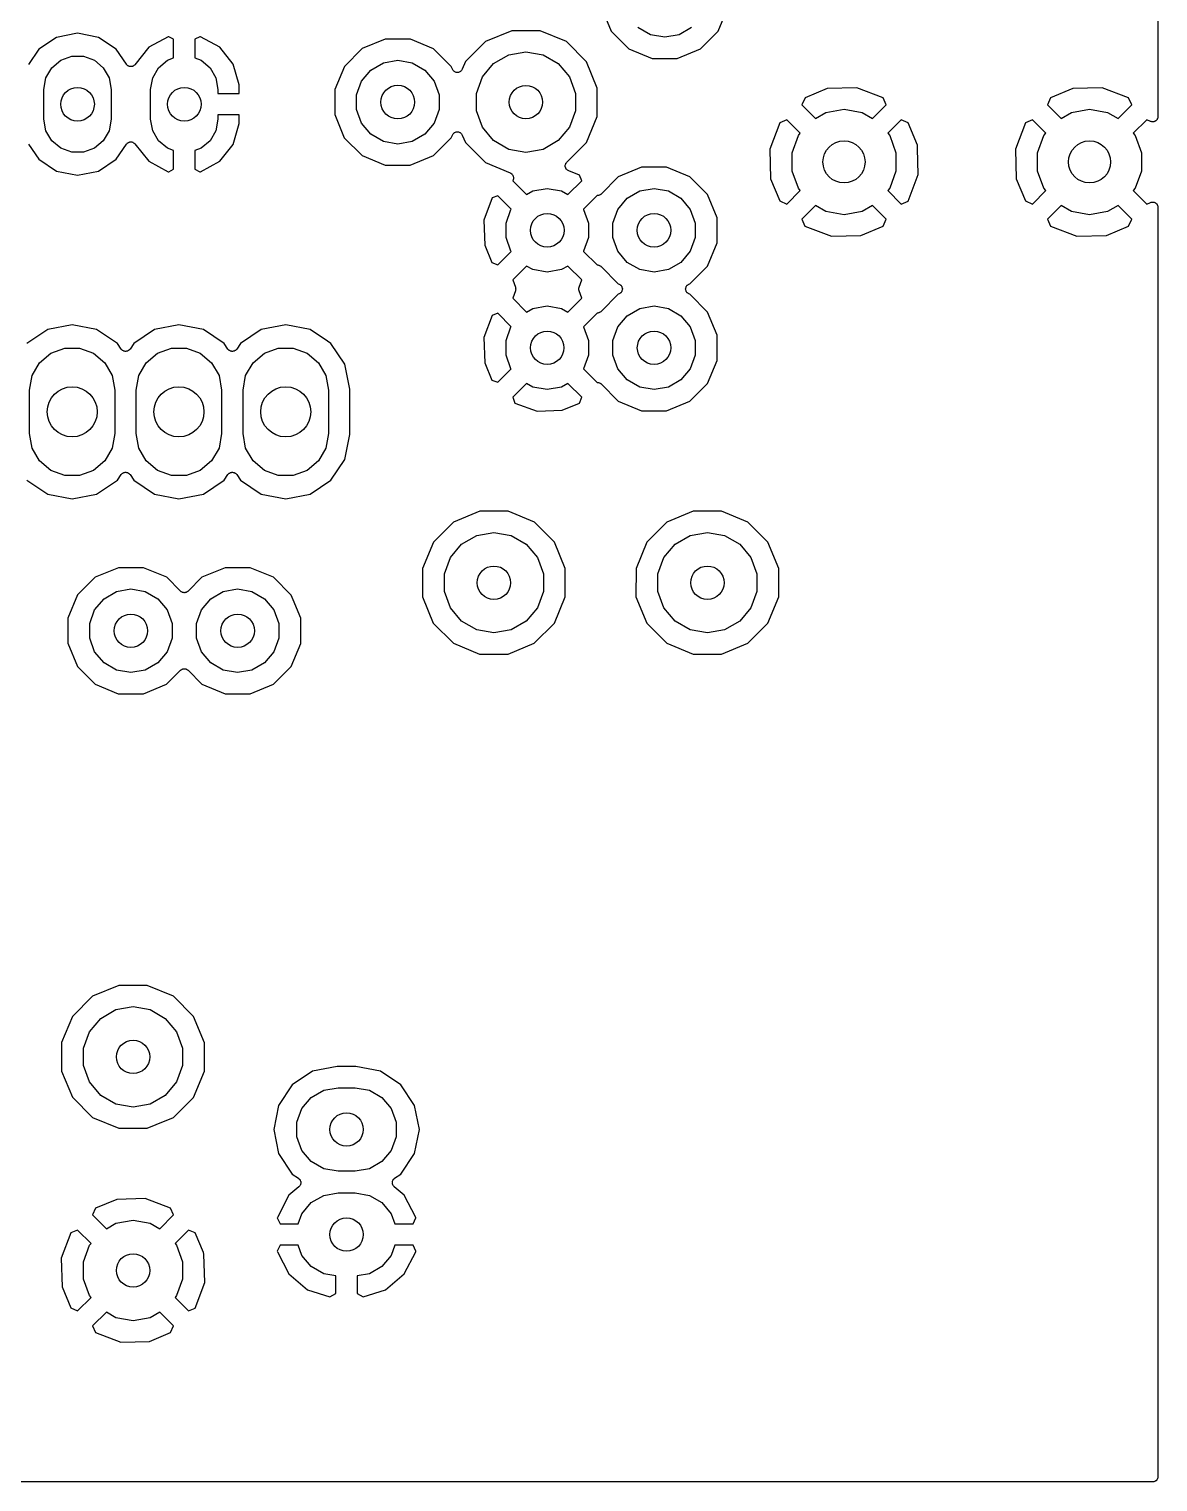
# Model space of a CAD drawing. Extents: x 74 to 224, y -146 to -46.
# Drawn here: x 197.22 to 224.08, y -144.83 to -110.28 of the extents above; entities that cross this region are included whole.
import ezdxf

# ---------------------------------------------------------------- set-up
doc = ezdxf.new("R2010")
doc.units = 0
doc.header["$MEASUREMENT"] = 0
doc.layers.add('BLACK', color=7, linetype='CONTINUOUS')

msp = doc.modelspace()

# ---------------------------------------------------------------- linework, layer by layer
at = {"layer": 'Black'}
for p, q in [((224.08, -46.303), (224.08, -112.356)), ((210.844, -109.771), (211.071, -110.323)), ((213.615, -110.325), (213.844, -109.774)), ((197.874, -110.474), (197.451, -110.757)), ((198.374, -110.374), (197.874, -110.474)), ((198.874, -110.474), (198.374, -110.374)), ((199.297, -110.757), (198.874, -110.474)), ((200.527, -110.461), (200.072, -110.71)), ((200.545, -110.457), (200.527, -110.461)), ((200.66, -110.52), (200.545, -110.457)), ((200.66, -110.964), (200.66, -110.52)), ((201.283, -110.457), (201.168, -110.52)), ((201.168, -110.52), (201.168, -110.964)), ((201.301, -110.461), (201.283, -110.457)), ((201.756, -110.71), (201.301, -110.461)), ((205.697, -110.514), (205.145, -110.741)), ((206.294, -110.514), (205.697, -110.514)), ((206.845, -110.743), (206.294, -110.514)), ((208.081, -110.573), (207.603, -111.051)), ((208.706, -110.315), (208.081, -110.573)), ((209.381, -110.316), (208.706, -110.315)), ((210.005, -110.575), (209.381, -110.316)), ((210.483, -111.053), (210.005, -110.575)), ((211.071, -110.323), (211.493, -110.745)), ((212.003, -110.41), (211.704, -110.237)), ((212.344, -110.47), (212.003, -110.41)), ((212.685, -110.41), (212.344, -110.47)), ((212.984, -110.237), (212.685, -110.41)), ((213.193, -110.747), (213.615, -110.325)), ((197.451, -110.757), (197.21, -111.118)), ((197.974, -111.018), (198.235, -110.923)), ((198.235, -110.923), (198.513, -110.923)), ((198.513, -110.923), (198.774, -111.018)), ((199.536, -111.114), (199.297, -110.757)), ((200.072, -110.71), (199.74, -111.123)), ((202.076, -111.108), (201.756, -110.71)), ((205.145, -110.741), (204.723, -111.163)), ((207.267, -111.165), (206.845, -110.743)), ((208.274, -111.098), (208.633, -110.891)), ((208.633, -110.891), (209.042, -110.819)), ((209.042, -110.819), (209.451, -110.891)), ((209.451, -110.891), (209.81, -111.098)), ((211.493, -110.745), (212.044, -110.974)), ((212.641, -110.974), (213.193, -110.747)), ((197.622, -111.437), (197.761, -111.196)), ((197.761, -111.196), (197.974, -111.018)), ((198.774, -111.018), (198.987, -111.196)), ((198.987, -111.196), (199.126, -111.437)), ((199.541, -111.119), (199.536, -111.114)), ((199.546, -111.127), (199.541, -111.119)), ((199.556, -111.135), (199.546, -111.127)), ((199.566, -111.145), (199.556, -111.135)), ((199.573, -111.149), (199.566, -111.145)), ((199.58, -111.154), (199.573, -111.149)), ((199.593, -111.159), (199.58, -111.154)), ((199.606, -111.165), (199.593, -111.159)), ((199.614, -111.166), (199.606, -111.165)), ((199.622, -111.168), (199.614, -111.166)), ((199.636, -111.168), (199.622, -111.168)), ((199.649, -111.17), (199.636, -111.168)), ((199.658, -111.168), (199.649, -111.17)), ((199.666, -111.168), (199.658, -111.168)), ((199.679, -111.163), (199.666, -111.168)), ((199.692, -111.159), (199.679, -111.163)), ((199.699, -111.155), (199.692, -111.159)), ((199.707, -111.152), (199.699, -111.155)), ((199.717, -111.142), (199.707, -111.152)), ((199.729, -111.135), (199.717, -111.142)), ((199.734, -111.128), (199.729, -111.135)), ((199.74, -111.123), (199.734, -111.128)), ((200.162, -111.437), (200.301, -111.196)), ((200.301, -111.196), (200.514, -111.018)), ((200.514, -111.018), (200.66, -110.964)), ((201.168, -110.964), (201.314, -111.018)), ((201.314, -111.018), (201.527, -111.196)), ((201.527, -111.196), (201.666, -111.437)), ((202.222, -111.606), (202.076, -111.108)), ((204.723, -111.163), (204.494, -111.714)), ((205.131, -111.516), (205.354, -111.251)), ((205.354, -111.251), (205.653, -111.078)), ((205.653, -111.078), (205.994, -111.018)), ((205.994, -111.018), (206.335, -111.078)), ((206.335, -111.078), (206.634, -111.251)), ((206.634, -111.251), (206.857, -111.516)), ((207.293, -111.23), (207.267, -111.165)), ((207.302, -111.244), (207.293, -111.23)), ((207.31, -111.259), (207.302, -111.244)), ((207.314, -111.263), (207.31, -111.259)), ((207.317, -111.268), (207.314, -111.263)), ((207.33, -111.278), (207.317, -111.268)), ((207.504, -111.268), (207.491, -111.278)), ((207.507, -111.263), (207.504, -111.268)), ((207.511, -111.259), (207.507, -111.263)), ((207.519, -111.245), (207.511, -111.259)), ((207.528, -111.231), (207.519, -111.245)), ((207.603, -111.051), (207.528, -111.231)), ((208.007, -111.416), (208.274, -111.098)), ((209.81, -111.098), (210.077, -111.416)), ((210.741, -111.678), (210.483, -111.053)), ((212.044, -110.974), (212.641, -110.974)), ((197.574, -111.71), (197.622, -111.437)), ((199.126, -111.437), (199.174, -111.71)), ((200.114, -111.71), (200.162, -111.437)), ((201.666, -111.437), (201.714, -111.71)), ((202.222, -111.811), (202.222, -111.606)), ((205.013, -111.841), (205.131, -111.516)), ((206.857, -111.516), (206.975, -111.841)), ((207.342, -111.289), (207.33, -111.278)), ((207.348, -111.291), (207.342, -111.289)), ((207.352, -111.294), (207.348, -111.291)), ((207.368, -111.299), (207.352, -111.294)), ((207.383, -111.306), (207.368, -111.299)), ((207.389, -111.306), (207.383, -111.306)), ((207.394, -111.308), (207.389, -111.306)), ((207.411, -111.307), (207.394, -111.308)), ((207.427, -111.308), (207.411, -111.307)), ((207.433, -111.306), (207.427, -111.308)), ((207.438, -111.306), (207.433, -111.306)), ((207.453, -111.3), (207.438, -111.306)), ((207.469, -111.295), (207.453, -111.3)), ((207.474, -111.291), (207.469, -111.295)), ((207.479, -111.289), (207.474, -111.291)), ((207.491, -111.278), (207.479, -111.289)), ((207.865, -111.806), (208.007, -111.416)), ((210.077, -111.416), (210.219, -111.806)), ((197.574, -112.419), (197.574, -111.71)), ((199.174, -111.71), (199.174, -112.419)), ((200.114, -112.419), (200.114, -111.71)), ((201.714, -111.71), (201.714, -111.811)), ((201.714, -111.811), (202.222, -111.811)), ((204.494, -111.714), (204.494, -112.311)), ((205.013, -112.187), (205.013, -111.841)), ((206.975, -111.841), (206.975, -112.187)), ((207.865, -112.222), (207.865, -111.806)), ((210.219, -111.806), (210.219, -112.222)), ((210.741, -112.103), (210.741, -111.678)), ((215.683, -111.908), (215.609, -112.075)), ((216.213, -111.689), (215.683, -111.908)), ((216.913, -111.67), (216.213, -111.689)), ((217.541, -111.91), (216.913, -111.67)), ((217.613, -112.075), (217.541, -111.91)), ((221.525, -111.908), (221.451, -112.075)), ((222.055, -111.689), (221.525, -111.908)), ((222.755, -111.67), (222.055, -111.689)), ((223.383, -111.91), (222.755, -111.67)), ((223.455, -112.075), (223.383, -111.91)), ((205.131, -112.512), (205.013, -112.187)), ((206.975, -112.187), (206.857, -112.512)), ((208.007, -112.612), (207.865, -112.222)), ((210.219, -112.222), (210.077, -112.612)), ((210.74, -112.353), (210.741, -112.103)), ((215.609, -112.075), (215.935, -112.401)), ((215.935, -112.401), (216.182, -112.258)), ((216.182, -112.258), (216.611, -112.182)), ((216.611, -112.182), (217.04, -112.258)), ((217.04, -112.258), (217.288, -112.401)), ((217.288, -112.401), (217.613, -112.075)), ((221.451, -112.075), (221.777, -112.401)), ((221.777, -112.401), (222.024, -112.258)), ((222.024, -112.258), (222.453, -112.182)), ((222.453, -112.182), (222.882, -112.258)), ((222.882, -112.258), (223.13, -112.401)), ((223.13, -112.401), (223.455, -112.075)), ((197.622, -112.693), (197.574, -112.419)), ((199.174, -112.419), (199.126, -112.693)), ((200.162, -112.693), (200.114, -112.419)), ((201.714, -112.419), (201.666, -112.693)), ((201.714, -112.319), (201.714, -112.419)), ((202.222, -112.319), (201.714, -112.319)), ((202.076, -113.021), (202.222, -112.524)), ((202.222, -112.336), (202.222, -112.319)), ((202.222, -112.524), (202.222, -112.336)), ((204.494, -112.311), (204.721, -112.863)), ((205.354, -112.777), (205.131, -112.512)), ((206.857, -112.512), (206.634, -112.777)), ((208.274, -112.93), (208.007, -112.612)), ((210.077, -112.612), (209.81, -112.93)), ((210.481, -112.977), (210.74, -112.353)), ((215.085, -112.507), (214.845, -113.134)), ((215.25, -112.434), (215.085, -112.507)), ((215.57, -112.755), (215.25, -112.434)), ((217.973, -112.434), (217.652, -112.755)), ((218.139, -112.508), (217.973, -112.434)), ((218.359, -113.038), (218.139, -112.508)), ((220.927, -112.507), (220.687, -113.134)), ((221.092, -112.434), (220.927, -112.507)), ((221.412, -112.755), (221.092, -112.434)), ((223.815, -112.434), (223.494, -112.755)), ((223.902, -112.473), (223.815, -112.434)), ((223.917, -112.476), (223.902, -112.473)), ((223.931, -112.482), (223.917, -112.476)), ((223.938, -112.482), (223.931, -112.482)), ((223.945, -112.483), (223.938, -112.482)), ((223.96, -112.482), (223.945, -112.483)), ((223.975, -112.482), (223.96, -112.482)), ((223.982, -112.479), (223.975, -112.482)), ((223.988, -112.478), (223.982, -112.479)), ((224.002, -112.472), (223.988, -112.478)), ((224.016, -112.466), (224.002, -112.472)), ((224.022, -112.462), (224.016, -112.466)), ((224.028, -112.459), (224.022, -112.462)), ((224.039, -112.448), (224.028, -112.459)), ((224.05, -112.438), (224.039, -112.448)), ((224.054, -112.432), (224.05, -112.438)), ((224.059, -112.427), (224.054, -112.432)), ((224.065, -112.413), (224.059, -112.427)), ((224.072, -112.4), (224.065, -112.413)), ((224.074, -112.393), (224.072, -112.4)), ((224.076, -112.387), (224.074, -112.393)), ((224.077, -112.372), (224.076, -112.387)), ((224.08, -112.356), (224.077, -112.372)), ((197.761, -112.933), (197.622, -112.693)), ((197.974, -113.112), (197.761, -112.933)), ((198.987, -112.933), (198.774, -113.112)), ((199.126, -112.693), (198.987, -112.933)), ((199.546, -113.003), (199.556, -112.994)), ((199.556, -112.994), (199.566, -112.984)), ((199.566, -112.984), (199.573, -112.981)), ((199.573, -112.981), (199.58, -112.975)), ((199.58, -112.975), (199.593, -112.971)), ((199.593, -112.971), (199.606, -112.965)), ((199.606, -112.965), (199.614, -112.964)), ((199.614, -112.964), (199.622, -112.961)), ((199.622, -112.961), (199.636, -112.961)), ((199.636, -112.961), (199.649, -112.96)), ((199.649, -112.96), (199.658, -112.962)), ((199.658, -112.962), (199.666, -112.962)), ((199.666, -112.962), (199.679, -112.967)), ((199.679, -112.967), (199.692, -112.97)), ((199.692, -112.97), (199.699, -112.975)), ((199.699, -112.975), (199.707, -112.978)), ((199.707, -112.978), (199.717, -112.987)), ((199.717, -112.987), (199.729, -112.995)), ((199.729, -112.995), (199.734, -113.002)), ((200.301, -112.933), (200.162, -112.693)), ((200.514, -113.112), (200.301, -112.933)), ((201.527, -112.933), (201.314, -113.112)), ((201.666, -112.693), (201.527, -112.933)), ((204.721, -112.863), (205.143, -113.285)), ((205.653, -112.95), (205.354, -112.777)), ((205.994, -113.01), (205.653, -112.95)), ((206.335, -112.95), (205.994, -113.01)), ((206.634, -112.777), (206.335, -112.95)), ((206.843, -113.287), (207.265, -112.865)), ((207.265, -112.865), (207.293, -112.797)), ((207.293, -112.797), (207.302, -112.783)), ((207.302, -112.783), (207.31, -112.769)), ((207.31, -112.769), (207.314, -112.765)), ((207.314, -112.765), (207.317, -112.76)), ((207.317, -112.76), (207.33, -112.75)), ((207.33, -112.75), (207.342, -112.739)), ((207.342, -112.739), (207.347, -112.737)), ((207.347, -112.737), (207.352, -112.733)), ((207.352, -112.733), (207.368, -112.728)), ((207.368, -112.728), (207.383, -112.722)), ((207.383, -112.722), (207.389, -112.722)), ((207.389, -112.722), (207.394, -112.72)), ((207.394, -112.72), (207.411, -112.721)), ((207.411, -112.721), (207.427, -112.72)), ((207.427, -112.72), (207.432, -112.722)), ((207.432, -112.722), (207.438, -112.722)), ((207.438, -112.722), (207.453, -112.728)), ((207.453, -112.728), (207.469, -112.733)), ((207.469, -112.733), (207.474, -112.737)), ((207.474, -112.737), (207.479, -112.739)), ((207.479, -112.739), (207.491, -112.75)), ((207.491, -112.75), (207.504, -112.76)), ((207.504, -112.76), (207.507, -112.765)), ((207.507, -112.765), (207.511, -112.769)), ((207.511, -112.769), (207.519, -112.783)), ((207.519, -112.783), (207.528, -112.797)), ((207.528, -112.797), (207.601, -112.975)), ((207.601, -112.975), (208.079, -113.453)), ((208.633, -113.137), (208.274, -112.93)), ((209.81, -112.93), (209.451, -113.137)), ((210.436, -113.022), (210.481, -112.977)), ((215.376, -113.219), (215.525, -112.809)), ((215.525, -112.809), (215.57, -112.755)), ((217.652, -112.755), (217.698, -112.809)), ((217.698, -112.809), (217.847, -113.219)), ((221.218, -113.219), (221.367, -112.809)), ((221.367, -112.809), (221.412, -112.755)), ((223.494, -112.755), (223.54, -112.809)), ((223.54, -112.809), (223.689, -113.219)), ((197.21, -113.012), (197.451, -113.373)), ((198.235, -113.207), (197.974, -113.112)), ((198.513, -113.207), (198.235, -113.207)), ((198.774, -113.112), (198.513, -113.207)), ((199.297, -113.373), (199.536, -113.016)), ((199.536, -113.016), (199.541, -113.01)), ((199.541, -113.01), (199.546, -113.003)), ((199.734, -113.002), (199.74, -113.007)), ((199.74, -113.007), (200.072, -113.42)), ((200.66, -113.165), (200.514, -113.112)), ((200.66, -113.61), (200.66, -113.165)), ((201.314, -113.112), (201.168, -113.165)), ((201.168, -113.165), (201.168, -113.61)), ((201.756, -113.42), (202.076, -113.021)), ((205.143, -113.285), (205.694, -113.514)), ((206.291, -113.514), (206.843, -113.287)), ((209.042, -113.209), (208.633, -113.137)), ((209.451, -113.137), (209.042, -113.209)), ((210.015, -113.442), (210.436, -113.022)), ((214.845, -113.134), (214.864, -113.835)), ((215.376, -113.654), (215.376, -113.219)), ((217.847, -113.219), (217.847, -113.654)), ((218.361, -113.116), (218.359, -113.038)), ((218.378, -113.739), (218.361, -113.116)), ((220.687, -113.134), (220.706, -113.835)), ((221.218, -113.654), (221.218, -113.219)), ((223.689, -113.219), (223.689, -113.654)), ((197.451, -113.373), (197.874, -113.656)), ((197.874, -113.656), (198.374, -113.755)), ((198.374, -113.755), (198.874, -113.656)), ((198.874, -113.656), (199.297, -113.373)), ((200.072, -113.42), (200.527, -113.669)), ((200.527, -113.669), (200.545, -113.673)), ((200.545, -113.673), (200.66, -113.61)), ((201.168, -113.61), (201.283, -113.673)), ((201.283, -113.673), (201.301, -113.669)), ((201.301, -113.669), (201.756, -113.42)), ((205.694, -113.514), (206.291, -113.514)), ((208.079, -113.453), (208.668, -113.698)), ((209.979, -113.521), (209.98, -113.515)), ((209.98, -113.537), (209.979, -113.521)), ((209.98, -113.51), (209.986, -113.494)), ((209.98, -113.515), (209.98, -113.51)), ((209.98, -113.554), (209.98, -113.537)), ((209.982, -113.559), (209.98, -113.554)), ((209.982, -113.565), (209.982, -113.559)), ((209.989, -113.58), (209.982, -113.565)), ((209.986, -113.494), (209.99, -113.479)), ((209.995, -113.595), (209.989, -113.58)), ((209.99, -113.479), (209.993, -113.474)), ((209.993, -113.474), (209.995, -113.468)), ((209.995, -113.468), (210.006, -113.456)), ((209.998, -113.6), (209.995, -113.595)), ((210.001, -113.605), (209.998, -113.6)), ((210.012, -113.617), (210.001, -113.605)), ((210.006, -113.456), (210.015, -113.442)), ((210.023, -113.629), (210.012, -113.617)), ((210.028, -113.632), (210.023, -113.629)), ((210.032, -113.636), (210.028, -113.632)), ((210.047, -113.643), (210.032, -113.636)), ((210.061, -113.651), (210.047, -113.643)), ((210.321, -113.748), (210.061, -113.651)), ((211.793, -113.562), (211.241, -113.789)), ((212.39, -113.562), (211.793, -113.562)), ((212.941, -113.791), (212.39, -113.562)), ((215.525, -114.064), (215.376, -113.654)), ((217.847, -113.654), (217.698, -114.064)), ((221.367, -114.064), (221.218, -113.654)), ((223.689, -113.654), (223.54, -114.064)), ((208.668, -113.698), (208.675, -113.703)), ((208.675, -113.703), (208.683, -113.705)), ((208.683, -113.705), (208.694, -113.714)), ((208.694, -113.714), (208.705, -113.722)), ((208.705, -113.722), (208.71, -113.728)), ((208.71, -113.728), (208.717, -113.734)), ((208.717, -113.734), (208.724, -113.746)), ((208.724, -113.746), (208.732, -113.757)), ((208.739, -113.859), (208.73, -113.883)), ((208.73, -113.883), (209.06, -114.212)), ((208.732, -113.757), (208.735, -113.765)), ((208.735, -113.765), (208.739, -113.772)), ((208.739, -113.772), (208.741, -113.786)), ((208.74, -113.851), (208.739, -113.859)), ((208.743, -113.843), (208.74, -113.851)), ((208.741, -113.786), (208.745, -113.799)), ((208.744, -113.829), (208.743, -113.843)), ((208.746, -113.816), (208.744, -113.829)), ((208.745, -113.799), (208.745, -113.807)), ((208.745, -113.807), (208.746, -113.816)), ((210.04, -114.212), (210.37, -113.883)), ((210.37, -113.883), (210.321, -113.748)), ((211.241, -113.789), (210.83, -114.2)), ((213.363, -114.213), (212.941, -113.791)), ((214.864, -113.835), (215.083, -114.365)), ((218.137, -114.366), (218.378, -113.739)), ((220.706, -113.835), (220.925, -114.365)), ((208.236, -114.291), (208.04, -114.82)), ((208.371, -114.242), (208.236, -114.291)), ((208.69, -114.561), (208.371, -114.242)), ((209.06, -114.212), (209.209, -114.126)), ((209.209, -114.126), (209.55, -114.066)), ((209.55, -114.066), (209.891, -114.126)), ((209.891, -114.126), (210.04, -114.212)), ((210.735, -114.237), (210.41, -114.561)), ((210.74, -114.238), (210.735, -114.237)), ((210.745, -114.237), (210.74, -114.238)), ((210.751, -114.237), (210.745, -114.237)), ((210.767, -114.233), (210.751, -114.237)), ((210.783, -114.23), (210.767, -114.233)), ((210.788, -114.227), (210.783, -114.23)), ((210.793, -114.226), (210.788, -114.227)), ((210.807, -114.216), (210.793, -114.226)), ((210.821, -114.208), (210.807, -114.216)), ((210.825, -114.204), (210.821, -114.208)), ((210.83, -114.2), (210.825, -114.204)), ((211.227, -114.564), (211.45, -114.299)), ((211.45, -114.299), (211.749, -114.126)), ((211.749, -114.126), (212.09, -114.066)), ((212.09, -114.066), (212.431, -114.126)), ((212.431, -114.126), (212.73, -114.299)), ((212.73, -114.299), (212.953, -114.564)), ((213.59, -114.765), (213.363, -114.213)), ((215.083, -114.365), (215.25, -114.439)), ((215.25, -114.439), (215.57, -114.118)), ((215.57, -114.118), (215.525, -114.064)), ((217.698, -114.064), (217.652, -114.118)), ((217.652, -114.118), (217.973, -114.439)), ((217.973, -114.439), (218.137, -114.366)), ((220.925, -114.365), (221.092, -114.439)), ((221.092, -114.439), (221.412, -114.118)), ((221.412, -114.118), (221.367, -114.064)), ((223.54, -114.064), (223.494, -114.118)), ((223.494, -114.118), (223.815, -114.439)), ((208.569, -114.889), (208.687, -114.564)), ((208.687, -114.564), (208.69, -114.561)), ((210.41, -114.561), (210.413, -114.564)), ((210.413, -114.564), (210.531, -114.889)), ((211.109, -114.889), (211.227, -114.564)), ((212.953, -114.564), (213.071, -114.889)), ((215.935, -114.472), (215.609, -114.798)), ((216.182, -114.615), (215.935, -114.472)), ((216.611, -114.691), (216.182, -114.615)), ((217.04, -114.615), (216.611, -114.691)), ((217.288, -114.472), (217.04, -114.615)), ((217.613, -114.798), (217.288, -114.472)), ((221.777, -114.472), (221.451, -114.798)), ((222.024, -114.615), (221.777, -114.472)), ((222.453, -114.691), (222.024, -114.615)), ((222.882, -114.615), (222.453, -114.691)), ((223.13, -114.472), (222.882, -114.615)), ((223.455, -114.798), (223.13, -114.472)), ((223.815, -114.439), (223.902, -114.4)), ((223.902, -114.4), (223.917, -114.396)), ((223.917, -114.396), (223.931, -114.391)), ((223.931, -114.391), (223.938, -114.391)), ((223.938, -114.391), (223.945, -114.39)), ((223.945, -114.39), (223.96, -114.391)), ((223.96, -114.391), (223.975, -114.391)), ((223.975, -114.391), (223.982, -114.394)), ((223.982, -114.394), (223.988, -114.394)), ((223.988, -114.394), (224.002, -114.401)), ((224.002, -114.401), (224.016, -114.406)), ((224.016, -114.406), (224.022, -114.411)), ((224.022, -114.411), (224.028, -114.414)), ((224.028, -114.414), (224.039, -114.425)), ((224.039, -114.425), (224.05, -114.435)), ((224.05, -114.435), (224.054, -114.441)), ((224.054, -114.441), (224.059, -114.446)), ((224.059, -114.446), (224.065, -114.46)), ((224.065, -114.46), (224.072, -114.473)), ((224.072, -114.473), (224.074, -114.48)), ((224.074, -114.48), (224.076, -114.486)), ((224.076, -114.486), (224.077, -114.501)), ((224.077, -114.501), (224.08, -114.516)), ((224.08, -114.516), (224.08, -144.705)), ((208.04, -114.82), (208.062, -115.419)), ((208.569, -115.235), (208.569, -114.889)), ((210.531, -114.889), (210.531, -115.235)), ((211.109, -115.235), (211.109, -114.889)), ((213.071, -114.889), (213.071, -115.235)), ((213.59, -114.769), (213.59, -114.765)), ((213.59, -115.362), (213.59, -114.769)), ((215.609, -114.798), (215.682, -114.963)), ((215.682, -114.963), (216.309, -115.203)), ((217.01, -115.184), (217.54, -114.964)), ((217.54, -114.964), (217.613, -114.798)), ((221.451, -114.798), (221.524, -114.963)), ((221.524, -114.963), (222.151, -115.203)), ((222.852, -115.184), (223.382, -114.964)), ((223.382, -114.964), (223.455, -114.798)), ((208.687, -115.56), (208.569, -115.235)), ((210.531, -115.235), (210.413, -115.56)), ((211.227, -115.56), (211.109, -115.235)), ((213.071, -115.235), (212.953, -115.56)), ((213.361, -115.913), (213.59, -115.362)), ((216.309, -115.203), (217.01, -115.184)), ((222.151, -115.203), (222.852, -115.184)), ((208.062, -115.419), (208.233, -115.832)), ((208.371, -115.882), (208.69, -115.563)), ((208.69, -115.563), (208.687, -115.56)), ((210.413, -115.56), (210.41, -115.563)), ((210.41, -115.563), (210.734, -115.887)), ((211.45, -115.825), (211.227, -115.56)), ((212.953, -115.56), (212.73, -115.825)), ((208.233, -115.832), (208.371, -115.882)), ((209.06, -115.912), (208.73, -116.241)), ((209.209, -115.998), (209.06, -115.912)), ((209.55, -116.058), (209.209, -115.998)), ((209.891, -115.998), (209.55, -116.058)), ((210.04, -115.912), (209.891, -115.998)), ((210.37, -116.241), (210.04, -115.912)), ((210.734, -115.887), (210.74, -115.886)), ((210.74, -115.886), (210.746, -115.887)), ((210.746, -115.887), (210.752, -115.887)), ((210.752, -115.887), (210.767, -115.891)), ((210.767, -115.891), (210.784, -115.894)), ((210.784, -115.894), (210.789, -115.897)), ((210.789, -115.897), (210.794, -115.898)), ((210.794, -115.898), (210.808, -115.908)), ((210.808, -115.908), (210.822, -115.916)), ((210.822, -115.916), (210.826, -115.92)), ((210.826, -115.92), (210.83, -115.924)), ((210.83, -115.924), (211.239, -116.333)), ((211.749, -115.998), (211.45, -115.825)), ((212.09, -116.058), (211.749, -115.998)), ((212.431, -115.998), (212.09, -116.058)), ((212.73, -115.825), (212.431, -115.998)), ((212.939, -116.335), (213.361, -115.913)), ((208.73, -116.241), (208.794, -116.415)), ((208.794, -116.415), (208.794, -116.416)), ((208.794, -116.416), (208.794, -116.416)), ((208.794, -116.416), (208.798, -116.437)), ((208.798, -116.437), (208.802, -116.459)), ((210.298, -116.459), (210.302, -116.437)), ((210.302, -116.437), (210.306, -116.416)), ((210.306, -116.415), (210.37, -116.241)), ((210.306, -116.416), (210.306, -116.415)), ((210.306, -116.416), (210.306, -116.416)), ((211.239, -116.333), (211.259, -116.341)), ((211.259, -116.341), (211.273, -116.35)), ((211.273, -116.35), (211.288, -116.358)), ((211.288, -116.358), (211.292, -116.362)), ((211.292, -116.362), (211.296, -116.365)), ((211.296, -116.365), (211.307, -116.378)), ((211.307, -116.378), (211.318, -116.391)), ((211.318, -116.391), (211.32, -116.396)), ((211.32, -116.396), (211.323, -116.4)), ((211.323, -116.4), (211.328, -116.416)), ((211.328, -116.416), (211.335, -116.431)), ((211.335, -116.431), (211.335, -116.437)), ((211.335, -116.437), (211.337, -116.442)), ((211.337, -116.442), (211.336, -116.459)), ((212.843, -116.443), (212.845, -116.437)), ((212.844, -116.459), (212.843, -116.443)), ((212.845, -116.432), (212.852, -116.416)), ((212.845, -116.437), (212.845, -116.432)), ((212.852, -116.416), (212.857, -116.401)), ((212.857, -116.401), (212.86, -116.396)), ((212.86, -116.396), (212.862, -116.391)), ((212.862, -116.391), (212.874, -116.379)), ((212.874, -116.379), (212.884, -116.366)), ((212.884, -116.366), (212.888, -116.363)), ((212.888, -116.363), (212.892, -116.358)), ((212.892, -116.358), (212.907, -116.351)), ((212.907, -116.351), (212.921, -116.342)), ((212.921, -116.342), (212.939, -116.335)), ((208.794, -116.503), (208.73, -116.677)), ((208.73, -116.677), (209.06, -117.006)), ((208.798, -116.481), (208.794, -116.502)), ((208.794, -116.502), (208.794, -116.502)), ((208.794, -116.502), (208.794, -116.503)), ((208.802, -116.459), (208.798, -116.481)), ((208.802, -116.459), (208.802, -116.459)), ((208.802, -116.459), (208.802, -116.459)), ((210.04, -117.006), (210.37, -116.677)), ((210.302, -116.481), (210.298, -116.459)), ((210.298, -116.459), (210.298, -116.459)), ((210.298, -116.459), (210.298, -116.459)), ((210.306, -116.502), (210.302, -116.481)), ((210.306, -116.503), (210.306, -116.502)), ((210.306, -116.502), (210.306, -116.502)), ((210.37, -116.677), (210.306, -116.503)), ((211.241, -116.583), (210.83, -116.994)), ((211.259, -116.576), (211.241, -116.583)), ((211.273, -116.567), (211.259, -116.576)), ((211.288, -116.56), (211.273, -116.567)), ((211.292, -116.555), (211.288, -116.56)), ((211.296, -116.552), (211.292, -116.555)), ((211.306, -116.539), (211.296, -116.552)), ((211.318, -116.527), (211.306, -116.539)), ((211.32, -116.522), (211.318, -116.527)), ((211.323, -116.517), (211.32, -116.522)), ((211.328, -116.502), (211.323, -116.517)), ((211.335, -116.486), (211.328, -116.502)), ((211.337, -116.475), (211.335, -116.481)), ((211.335, -116.481), (211.335, -116.486)), ((211.336, -116.459), (211.337, -116.475)), ((212.843, -116.476), (212.844, -116.459)), ((212.845, -116.481), (212.843, -116.476)), ((212.845, -116.487), (212.845, -116.481)), ((212.852, -116.502), (212.845, -116.487)), ((212.857, -116.518), (212.852, -116.502)), ((212.86, -116.522), (212.857, -116.518)), ((212.862, -116.527), (212.86, -116.522)), ((212.873, -116.54), (212.862, -116.527)), ((212.884, -116.553), (212.873, -116.54)), ((212.888, -116.556), (212.884, -116.553)), ((212.892, -116.56), (212.888, -116.556)), ((212.907, -116.568), (212.892, -116.56)), ((212.921, -116.577), (212.907, -116.568)), ((212.941, -116.585), (212.921, -116.577)), ((213.363, -117.007), (212.941, -116.585)), ((208.236, -117.085), (208.04, -117.614)), ((208.371, -117.036), (208.236, -117.085)), ((208.69, -117.355), (208.371, -117.036)), ((209.06, -117.006), (209.209, -116.92)), ((209.209, -116.92), (209.55, -116.86)), ((209.55, -116.86), (209.891, -116.92)), ((209.891, -116.92), (210.04, -117.006)), ((210.735, -117.031), (210.41, -117.355)), ((210.74, -117.032), (210.735, -117.031)), ((210.745, -117.031), (210.74, -117.032)), ((210.751, -117.031), (210.745, -117.031)), ((210.767, -117.027), (210.751, -117.031)), ((210.783, -117.024), (210.767, -117.027)), ((210.788, -117.021), (210.783, -117.024)), ((210.793, -117.02), (210.788, -117.021)), ((210.807, -117.01), (210.793, -117.02)), ((210.821, -117.002), (210.807, -117.01)), ((210.825, -116.998), (210.821, -117.002)), ((210.83, -116.994), (210.825, -116.998)), ((211.227, -117.358), (211.45, -117.093)), ((211.45, -117.093), (211.749, -116.92)), ((211.749, -116.92), (212.09, -116.86)), ((212.09, -116.86), (212.431, -116.92)), ((212.431, -116.92), (212.73, -117.093)), ((212.73, -117.093), (212.953, -117.358)), ((213.59, -117.559), (213.363, -117.007)), ((197.665, -117.424), (197.171, -117.754)), ((198.247, -117.308), (197.665, -117.424)), ((198.829, -117.424), (198.247, -117.308)), ((199.323, -117.754), (198.829, -117.424)), ((200.205, -117.424), (199.711, -117.754)), ((200.787, -117.308), (200.205, -117.424)), ((201.369, -117.424), (200.787, -117.308)), ((201.863, -117.754), (201.369, -117.424)), ((202.745, -117.424), (202.251, -117.754)), ((203.327, -117.308), (202.745, -117.424)), ((203.909, -117.424), (203.327, -117.308)), ((204.321, -117.699), (203.909, -117.424)), ((208.569, -117.683), (208.687, -117.358)), ((208.687, -117.358), (208.69, -117.355)), ((210.41, -117.355), (210.413, -117.358)), ((210.413, -117.358), (210.531, -117.683)), ((211.109, -117.683), (211.227, -117.358)), ((212.953, -117.358), (213.071, -117.683)), ((199.411, -117.886), (199.323, -117.754)), ((199.711, -117.754), (199.623, -117.886)), ((201.951, -117.886), (201.863, -117.754)), ((202.251, -117.754), (202.163, -117.886)), ((204.403, -117.754), (204.321, -117.699)), ((204.321, -117.699), (204.321, -117.699)), ((204.733, -118.247), (204.403, -117.754)), ((208.04, -117.614), (208.062, -118.213)), ((208.569, -118.029), (208.569, -117.683)), ((210.531, -117.683), (210.531, -118.029)), ((211.109, -118.029), (211.109, -117.683)), ((213.071, -117.683), (213.071, -118.029)), ((213.59, -118.156), (213.59, -117.559)), ((197.469, -118.213), (197.739, -117.986)), ((197.739, -117.986), (198.071, -117.866)), ((198.071, -117.866), (198.423, -117.866)), ((198.423, -117.866), (198.755, -117.986)), ((198.755, -117.986), (199.025, -118.213)), ((199.421, -117.896), (199.411, -117.886)), ((199.429, -117.908), (199.421, -117.896)), ((199.436, -117.912), (199.429, -117.908)), ((199.442, -117.918), (199.436, -117.912)), ((199.454, -117.924), (199.442, -117.918)), ((199.466, -117.932), (199.454, -117.924)), ((199.474, -117.934), (199.466, -117.932)), ((199.481, -117.938), (199.474, -117.934)), ((199.495, -117.939), (199.481, -117.938)), ((199.509, -117.942), (199.495, -117.939)), ((199.517, -117.942), (199.509, -117.942)), ((199.525, -117.942), (199.517, -117.942)), ((199.539, -117.939), (199.525, -117.942)), ((199.553, -117.938), (199.539, -117.939)), ((199.56, -117.934), (199.553, -117.938)), ((199.568, -117.932), (199.56, -117.934)), ((199.58, -117.924), (199.568, -117.932)), ((199.592, -117.918), (199.58, -117.924)), ((199.598, -117.912), (199.592, -117.918)), ((199.605, -117.908), (199.598, -117.912)), ((199.613, -117.896), (199.605, -117.908)), ((199.623, -117.886), (199.613, -117.896)), ((200.009, -118.213), (200.279, -117.986)), ((200.279, -117.986), (200.611, -117.866)), ((200.611, -117.866), (200.963, -117.866)), ((200.963, -117.866), (201.295, -117.986)), ((201.295, -117.986), (201.565, -118.213)), ((201.961, -117.896), (201.951, -117.886)), ((201.969, -117.908), (201.961, -117.896)), ((201.976, -117.912), (201.969, -117.908)), ((201.982, -117.918), (201.976, -117.912)), ((201.994, -117.924), (201.982, -117.918)), ((202.006, -117.932), (201.994, -117.924)), ((202.014, -117.934), (202.006, -117.932)), ((202.021, -117.938), (202.014, -117.934)), ((202.035, -117.939), (202.021, -117.938)), ((202.049, -117.942), (202.035, -117.939)), ((202.057, -117.942), (202.049, -117.942)), ((202.065, -117.942), (202.057, -117.942)), ((202.079, -117.939), (202.065, -117.942)), ((202.093, -117.938), (202.079, -117.939)), ((202.1, -117.934), (202.093, -117.938)), ((202.108, -117.932), (202.1, -117.934)), ((202.12, -117.924), (202.108, -117.932)), ((202.132, -117.918), (202.12, -117.924)), ((202.138, -117.912), (202.132, -117.918)), ((202.145, -117.908), (202.138, -117.912)), ((202.153, -117.896), (202.145, -117.908)), ((202.163, -117.886), (202.153, -117.896)), ((202.549, -118.213), (202.819, -117.986)), ((202.819, -117.986), (203.151, -117.866)), ((203.151, -117.866), (203.503, -117.866)), ((203.503, -117.866), (203.835, -117.986)), ((203.835, -117.986), (204.105, -118.213)), ((208.687, -118.354), (208.569, -118.029)), ((210.531, -118.029), (210.413, -118.354)), ((211.227, -118.354), (211.109, -118.029)), ((213.071, -118.029), (212.953, -118.354)), ((213.361, -118.707), (213.59, -118.156)), ((197.231, -118.866), (197.292, -118.519)), ((197.292, -118.519), (197.469, -118.213)), ((199.025, -118.213), (199.202, -118.519)), ((199.202, -118.519), (199.263, -118.866)), ((199.771, -118.866), (199.832, -118.519)), ((199.832, -118.519), (200.009, -118.213)), ((201.565, -118.213), (201.742, -118.519)), ((201.742, -118.519), (201.803, -118.866)), ((202.311, -118.866), (202.372, -118.519)), ((202.372, -118.519), (202.549, -118.213)), ((204.105, -118.213), (204.282, -118.519)), ((204.282, -118.519), (204.343, -118.866)), ((204.851, -118.842), (204.733, -118.247)), ((208.062, -118.213), (208.233, -118.626)), ((208.371, -118.676), (208.69, -118.357)), ((208.69, -118.357), (208.687, -118.354)), ((210.413, -118.354), (210.41, -118.357)), ((210.41, -118.357), (210.734, -118.681)), ((211.45, -118.619), (211.227, -118.354)), ((212.953, -118.354), (212.73, -118.619)), ((197.231, -119.894), (197.231, -118.866)), ((199.263, -118.866), (199.263, -119.894)), ((199.771, -119.894), (199.771, -118.866)), ((201.803, -118.866), (201.803, -119.894)), ((202.311, -119.894), (202.311, -118.866)), ((204.343, -118.866), (204.343, -119.894)), ((204.851, -119.003), (204.851, -118.842)), ((208.233, -118.626), (208.371, -118.676)), ((209.06, -118.706), (208.73, -119.035)), ((209.209, -118.792), (209.06, -118.706)), ((209.55, -118.852), (209.209, -118.792)), ((209.891, -118.792), (209.55, -118.852)), ((210.04, -118.706), (209.891, -118.792)), ((210.37, -119.035), (210.04, -118.706)), ((210.734, -118.681), (210.74, -118.68)), ((210.74, -118.68), (210.746, -118.681)), ((210.746, -118.681), (210.752, -118.681)), ((210.752, -118.681), (210.767, -118.685)), ((210.767, -118.685), (210.784, -118.688)), ((210.784, -118.688), (210.789, -118.691)), ((210.789, -118.691), (210.794, -118.692)), ((210.794, -118.692), (210.808, -118.702)), ((210.808, -118.702), (210.822, -118.71)), ((210.822, -118.71), (210.826, -118.714)), ((210.826, -118.714), (210.83, -118.718)), ((210.83, -118.718), (211.239, -119.127)), ((211.749, -118.792), (211.45, -118.619)), ((212.09, -118.852), (211.749, -118.792)), ((212.431, -118.792), (212.09, -118.852)), ((212.73, -118.619), (212.431, -118.792)), ((212.939, -119.129), (213.361, -118.707)), ((204.851, -119.918), (204.851, -119.003)), ((208.73, -119.035), (208.779, -119.17)), ((208.779, -119.17), (209.308, -119.366)), ((209.907, -119.344), (210.32, -119.173)), ((210.32, -119.173), (210.37, -119.035)), ((211.239, -119.127), (211.79, -119.356)), ((212.387, -119.356), (212.939, -119.129)), ((209.308, -119.366), (209.907, -119.344)), ((211.79, -119.356), (212.387, -119.356)), ((197.292, -120.241), (197.231, -119.894)), ((199.263, -119.894), (199.202, -120.241)), ((199.832, -120.241), (199.771, -119.894)), ((201.803, -119.894), (201.742, -120.241)), ((202.372, -120.241), (202.311, -119.894)), ((204.343, -119.894), (204.282, -120.241)), ((197.469, -120.547), (197.292, -120.241)), ((199.202, -120.241), (199.025, -120.547)), ((200.009, -120.547), (199.832, -120.241)), ((201.742, -120.241), (201.565, -120.547)), ((202.549, -120.547), (202.372, -120.241)), ((204.282, -120.241), (204.105, -120.547)), ((204.733, -120.513), (204.851, -119.918)), ((197.739, -120.774), (197.469, -120.547)), ((199.025, -120.547), (198.755, -120.774)), ((200.279, -120.774), (200.009, -120.547)), ((201.565, -120.547), (201.295, -120.774)), ((202.819, -120.774), (202.549, -120.547)), ((204.105, -120.547), (203.835, -120.774)), ((204.403, -121.006), (204.733, -120.513)), ((198.071, -120.894), (197.739, -120.774)), ((198.423, -120.894), (198.071, -120.894)), ((198.755, -120.774), (198.423, -120.894)), ((199.323, -121.006), (199.411, -120.874)), ((199.411, -120.874), (199.421, -120.864)), ((199.421, -120.864), (199.429, -120.852)), ((199.429, -120.852), (199.436, -120.848)), ((199.436, -120.848), (199.442, -120.842)), ((199.442, -120.842), (199.454, -120.836)), ((199.454, -120.836), (199.466, -120.828)), ((199.466, -120.828), (199.474, -120.826)), ((199.474, -120.826), (199.481, -120.822)), ((199.481, -120.822), (199.495, -120.821)), ((199.495, -120.821), (199.509, -120.817)), ((199.509, -120.817), (199.517, -120.818)), ((199.517, -120.818), (199.525, -120.817)), ((199.525, -120.817), (199.539, -120.821)), ((199.539, -120.821), (199.553, -120.822)), ((199.553, -120.822), (199.56, -120.826)), ((199.56, -120.826), (199.568, -120.828)), ((199.568, -120.828), (199.58, -120.836)), ((199.58, -120.836), (199.592, -120.842)), ((199.592, -120.842), (199.598, -120.848)), ((199.598, -120.848), (199.605, -120.852)), ((199.605, -120.852), (199.613, -120.864)), ((199.613, -120.864), (199.623, -120.874)), ((199.623, -120.874), (199.711, -121.006)), ((200.611, -120.894), (200.279, -120.774)), ((200.963, -120.894), (200.611, -120.894)), ((201.295, -120.774), (200.963, -120.894)), ((201.863, -121.006), (201.951, -120.874)), ((201.951, -120.874), (201.961, -120.864)), ((201.961, -120.864), (201.969, -120.852)), ((201.969, -120.852), (201.976, -120.848)), ((201.976, -120.848), (201.982, -120.842)), ((201.982, -120.842), (201.994, -120.836)), ((201.994, -120.836), (202.006, -120.828)), ((202.006, -120.828), (202.014, -120.826)), ((202.014, -120.826), (202.021, -120.822)), ((202.021, -120.822), (202.035, -120.821)), ((202.035, -120.821), (202.049, -120.817)), ((202.049, -120.817), (202.057, -120.818)), ((202.057, -120.818), (202.065, -120.817)), ((202.065, -120.817), (202.079, -120.821)), ((202.079, -120.821), (202.093, -120.822)), ((202.093, -120.822), (202.1, -120.826)), ((202.1, -120.826), (202.108, -120.828)), ((202.108, -120.828), (202.12, -120.836)), ((202.12, -120.836), (202.132, -120.842)), ((202.132, -120.842), (202.138, -120.848)), ((202.138, -120.848), (202.145, -120.852)), ((202.145, -120.852), (202.153, -120.864)), ((202.153, -120.864), (202.163, -120.874)), ((202.163, -120.874), (202.251, -121.006)), ((203.151, -120.894), (202.819, -120.774)), ((203.503, -120.894), (203.151, -120.894)), ((203.835, -120.774), (203.503, -120.894)), ((197.171, -121.006), (197.665, -121.336)), ((198.829, -121.336), (199.323, -121.006)), ((199.711, -121.006), (200.205, -121.336)), ((201.369, -121.336), (201.863, -121.006)), ((202.251, -121.006), (202.745, -121.336)), ((203.909, -121.336), (204.403, -121.006)), ((197.665, -121.336), (198.247, -121.452)), ((198.247, -121.452), (198.829, -121.336)), ((200.205, -121.336), (200.787, -121.452)), ((200.787, -121.452), (201.369, -121.336)), ((202.745, -121.336), (203.327, -121.452)), ((203.327, -121.452), (203.909, -121.336)), ((207.944, -121.745), (207.319, -122.003)), ((208.619, -121.746), (207.944, -121.745)), ((209.243, -122.005), (208.619, -121.746)), ((213.024, -121.745), (212.399, -122.003)), ((213.699, -121.746), (213.024, -121.745)), ((214.323, -122.005), (213.699, -121.746)), ((207.319, -122.003), (206.841, -122.481)), ((207.512, -122.528), (207.871, -122.321)), ((207.871, -122.321), (208.28, -122.249)), ((208.28, -122.249), (208.689, -122.321)), ((208.689, -122.321), (209.048, -122.528)), ((209.721, -122.483), (209.243, -122.005)), ((212.399, -122.003), (211.921, -122.481)), ((212.592, -122.528), (212.951, -122.321)), ((212.951, -122.321), (213.36, -122.249)), ((213.36, -122.249), (213.769, -122.321)), ((213.769, -122.321), (214.128, -122.528)), ((214.801, -122.483), (214.323, -122.005)), ((206.841, -122.481), (206.582, -123.105)), ((207.245, -122.846), (207.512, -122.528)), ((209.048, -122.528), (209.315, -122.846)), ((209.979, -123.108), (209.721, -122.483)), ((211.921, -122.481), (211.662, -123.105)), ((212.325, -122.846), (212.592, -122.528)), ((214.128, -122.528), (214.395, -122.846)), ((215.059, -123.108), (214.801, -122.483)), ((207.103, -123.236), (207.245, -122.846)), ((209.315, -122.846), (209.457, -123.236)), ((212.183, -123.236), (212.325, -122.846)), ((214.395, -122.846), (214.537, -123.236)), ((198.795, -123.314), (198.373, -123.736)), ((199.347, -123.087), (198.795, -123.314)), ((199.944, -123.087), (199.347, -123.087)), ((200.495, -123.316), (199.944, -123.087)), ((200.824, -123.646), (200.495, -123.316)), ((201.335, -123.314), (201.004, -123.646)), ((201.887, -123.087), (201.335, -123.314)), ((202.484, -123.087), (201.887, -123.087)), ((203.035, -123.316), (202.484, -123.087)), ((203.457, -123.738), (203.035, -123.316)), ((206.582, -123.105), (206.581, -123.78)), ((207.103, -123.652), (207.103, -123.236)), ((209.457, -123.236), (209.457, -123.652)), ((209.978, -123.783), (209.979, -123.108)), ((211.662, -123.105), (211.661, -123.78)), ((212.183, -123.652), (212.183, -123.236)), ((214.537, -123.236), (214.537, -123.652)), ((215.058, -123.783), (215.059, -123.108)), ((199.004, -123.824), (199.303, -123.651)), ((199.303, -123.651), (199.644, -123.591)), ((199.644, -123.591), (199.985, -123.651)), ((199.985, -123.651), (200.284, -123.824)), ((200.833, -123.652), (200.824, -123.646)), ((200.841, -123.66), (200.833, -123.652)), ((200.851, -123.664), (200.841, -123.66)), ((200.86, -123.671), (200.851, -123.664)), ((200.871, -123.674), (200.86, -123.671)), ((200.881, -123.678), (200.871, -123.674)), ((200.892, -123.679), (200.881, -123.678)), ((200.903, -123.682), (200.892, -123.679)), ((200.914, -123.681), (200.903, -123.682)), ((200.925, -123.682), (200.914, -123.681)), ((200.935, -123.679), (200.925, -123.682)), ((200.947, -123.679), (200.935, -123.679)), ((200.957, -123.674), (200.947, -123.679)), ((200.967, -123.671), (200.957, -123.674)), ((200.976, -123.665), (200.967, -123.671)), ((200.987, -123.66), (200.976, -123.665)), ((200.994, -123.652), (200.987, -123.66)), ((201.004, -123.646), (200.994, -123.652)), ((201.544, -123.824), (201.843, -123.651)), ((201.843, -123.651), (202.184, -123.591)), ((202.184, -123.591), (202.525, -123.651)), ((202.525, -123.651), (202.824, -123.824)), ((207.245, -124.042), (207.103, -123.652)), ((209.457, -123.652), (209.315, -124.042)), ((212.325, -124.042), (212.183, -123.652)), ((214.537, -123.652), (214.395, -124.042)), ((198.373, -123.736), (198.144, -124.287)), ((198.781, -124.089), (199.004, -123.824)), ((200.284, -123.824), (200.507, -124.089)), ((201.321, -124.089), (201.544, -123.824)), ((202.824, -123.824), (203.047, -124.089)), ((203.504, -123.854), (203.457, -123.738)), ((203.684, -124.29), (203.504, -123.854)), ((206.581, -123.78), (206.839, -124.405)), ((207.512, -124.36), (207.245, -124.042)), ((209.315, -124.042), (209.048, -124.36)), ((209.719, -124.407), (209.978, -123.783)), ((211.661, -123.78), (211.919, -124.405)), ((212.592, -124.36), (212.325, -124.042)), ((214.395, -124.042), (214.128, -124.36)), ((214.799, -124.407), (215.058, -123.783)), ((198.144, -124.287), (198.144, -124.884)), ((198.663, -124.414), (198.781, -124.089)), ((200.507, -124.089), (200.625, -124.414)), ((201.203, -124.414), (201.321, -124.089)), ((203.047, -124.089), (203.165, -124.414)), ((203.684, -124.887), (203.684, -124.29)), ((207.871, -124.567), (207.512, -124.36)), ((209.048, -124.36), (208.689, -124.567)), ((212.951, -124.567), (212.592, -124.36)), ((214.128, -124.36), (213.769, -124.567)), ((198.663, -124.76), (198.663, -124.414)), ((200.625, -124.414), (200.625, -124.76)), ((201.203, -124.76), (201.203, -124.414)), ((203.165, -124.414), (203.165, -124.76)), ((206.839, -124.405), (207.317, -124.883)), ((208.28, -124.639), (207.871, -124.567)), ((208.689, -124.567), (208.28, -124.639)), ((209.241, -124.885), (209.719, -124.407)), ((211.919, -124.405), (212.397, -124.883)), ((213.36, -124.639), (212.951, -124.567)), ((213.769, -124.567), (213.36, -124.639)), ((214.321, -124.885), (214.799, -124.407)), ((198.144, -124.884), (198.371, -125.436)), ((198.781, -125.085), (198.663, -124.76)), ((199.004, -125.35), (198.781, -125.085)), ((200.507, -125.085), (200.284, -125.35)), ((200.625, -124.76), (200.507, -125.085)), ((201.321, -125.085), (201.203, -124.76)), ((201.544, -125.35), (201.321, -125.085)), ((203.047, -125.085), (202.824, -125.35)), ((203.165, -124.76), (203.047, -125.085)), ((203.455, -125.438), (203.684, -124.887)), ((207.317, -124.883), (207.941, -125.142)), ((208.616, -125.143), (209.241, -124.885)), ((212.397, -124.883), (213.021, -125.142)), ((213.696, -125.143), (214.321, -124.885)), ((198.371, -125.436), (198.793, -125.858)), ((199.303, -125.523), (199.004, -125.35)), ((200.284, -125.35), (199.985, -125.523)), ((201.843, -125.523), (201.544, -125.35)), ((202.824, -125.35), (202.525, -125.523)), ((203.033, -125.86), (203.455, -125.438)), ((207.941, -125.142), (208.616, -125.143)), ((213.021, -125.142), (213.696, -125.143)), ((199.644, -125.583), (199.303, -125.523)), ((199.985, -125.523), (199.644, -125.583)), ((200.493, -125.86), (200.824, -125.528)), ((200.824, -125.528), (200.834, -125.522)), ((200.834, -125.522), (200.841, -125.514)), ((200.841, -125.514), (200.852, -125.509)), ((200.852, -125.509), (200.861, -125.503)), ((200.861, -125.503), (200.871, -125.5)), ((200.871, -125.5), (200.881, -125.495)), ((200.881, -125.495), (200.893, -125.495)), ((200.893, -125.495), (200.903, -125.492)), ((200.903, -125.492), (200.914, -125.493)), ((200.914, -125.493), (200.925, -125.492)), ((200.925, -125.492), (200.936, -125.495)), ((200.936, -125.495), (200.947, -125.496)), ((200.947, -125.496), (200.957, -125.5)), ((200.957, -125.5), (200.968, -125.503)), ((200.968, -125.503), (200.977, -125.51)), ((200.977, -125.51), (200.987, -125.514)), ((200.987, -125.514), (200.995, -125.522)), ((200.995, -125.522), (201.004, -125.528)), ((201.004, -125.528), (201.333, -125.858)), ((202.184, -125.583), (201.843, -125.523)), ((202.525, -125.523), (202.184, -125.583)), ((198.793, -125.858), (199.344, -126.087)), ((199.344, -126.087), (199.941, -126.087)), ((199.941, -126.087), (200.493, -125.86)), ((201.333, -125.858), (201.884, -126.087)), ((201.884, -126.087), (202.481, -126.087)), ((202.481, -126.087), (203.033, -125.86)), ((199.358, -133.023), (198.734, -133.281)), ((200.034, -133.023), (199.358, -133.023)), ((200.658, -133.282), (200.034, -133.023)), ((198.734, -133.281), (198.256, -133.758)), ((201.136, -133.761), (200.658, -133.282)), ((198.927, -133.806), (199.286, -133.599)), ((199.286, -133.599), (199.695, -133.526)), ((199.695, -133.526), (200.104, -133.599)), ((200.104, -133.599), (200.463, -133.806)), ((198.256, -133.758), (197.996, -134.382)), ((198.66, -134.124), (198.927, -133.806)), ((200.463, -133.806), (200.73, -134.124)), ((201.394, -134.385), (201.136, -133.761)), ((197.996, -134.382), (197.996, -135.058)), ((198.518, -134.514), (198.66, -134.124)), ((200.73, -134.124), (200.872, -134.514)), ((201.393, -135.061), (201.394, -134.385)), ((198.518, -134.929), (198.518, -134.514)), ((200.872, -134.514), (200.872, -134.929)), ((197.996, -135.058), (198.254, -135.683)), ((198.66, -135.319), (198.518, -134.929)), ((200.872, -134.929), (200.73, -135.319)), ((201.134, -135.685), (201.393, -135.061)), ((203.967, -135.065), (203.482, -135.39)), ((204.553, -134.949), (203.967, -135.065)), ((204.996, -134.949), (204.553, -134.949)), ((205.582, -135.065), (204.996, -134.949)), ((206.068, -135.39), (205.582, -135.065)), ((198.927, -135.637), (198.66, -135.319)), ((200.73, -135.319), (200.463, -135.637)), ((203.482, -135.39), (203.157, -135.876)), ((204.232, -135.516), (204.572, -135.457)), ((204.572, -135.457), (204.978, -135.457)), ((204.978, -135.457), (205.317, -135.516)), ((206.393, -135.876), (206.068, -135.39)), ((198.254, -135.683), (198.731, -136.161)), ((199.286, -135.845), (198.927, -135.637)), ((200.463, -135.637), (200.104, -135.845)), ((200.656, -136.162), (201.134, -135.685)), ((203.713, -135.953), (203.934, -135.689)), ((203.934, -135.689), (204.232, -135.516)), ((205.317, -135.516), (205.616, -135.689)), ((205.616, -135.689), (205.837, -135.953)), ((199.695, -135.917), (199.286, -135.845)), ((200.104, -135.845), (199.695, -135.917)), ((203.157, -135.876), (203.043, -136.449)), ((203.595, -136.277), (203.713, -135.953)), ((205.837, -135.953), (205.955, -136.277)), ((206.507, -136.449), (206.393, -135.876)), ((198.731, -136.161), (199.355, -136.42)), ((199.355, -136.42), (200.031, -136.421)), ((200.031, -136.421), (200.247, -136.331)), ((200.247, -136.331), (200.656, -136.162)), ((200.247, -136.331), (200.247, -136.331)), ((203.043, -136.449), (203.157, -137.022)), ((203.595, -136.621), (203.595, -136.277)), ((205.955, -136.277), (205.955, -136.621)), ((206.393, -137.022), (206.507, -136.449)), ((203.713, -136.945), (203.595, -136.621)), ((205.955, -136.621), (205.837, -136.945)), ((203.157, -137.022), (203.482, -137.508)), ((203.934, -137.209), (203.713, -136.945)), ((205.837, -136.945), (205.616, -137.209)), ((206.068, -137.508), (206.393, -137.022)), ((203.482, -137.508), (203.63, -137.607)), ((204.232, -137.381), (203.934, -137.209)), ((204.572, -137.441), (204.232, -137.381)), ((204.978, -137.441), (204.572, -137.441)), ((205.317, -137.381), (204.978, -137.441)), ((205.616, -137.209), (205.317, -137.381)), ((205.919, -137.607), (206.068, -137.508)), ((203.642, -137.81), (203.401, -138.014)), ((203.63, -137.607), (203.635, -137.612)), ((203.635, -137.612), (203.641, -137.615)), ((203.641, -137.615), (203.651, -137.627)), ((203.646, -137.805), (203.642, -137.81)), ((203.652, -137.801), (203.646, -137.805)), ((203.651, -137.627), (203.662, -137.638)), ((203.66, -137.788), (203.652, -137.801)), ((203.67, -137.776), (203.66, -137.788)), ((203.662, -137.638), (203.665, -137.644)), ((203.665, -137.644), (203.669, -137.649)), ((203.669, -137.649), (203.675, -137.663)), ((203.672, -137.77), (203.67, -137.776)), ((203.676, -137.764), (203.672, -137.77)), ((203.675, -137.663), (203.682, -137.677)), ((203.68, -137.749), (203.676, -137.764)), ((203.685, -137.734), (203.68, -137.749)), ((203.682, -137.677), (203.682, -137.684)), ((203.682, -137.684), (203.685, -137.69)), ((203.685, -137.69), (203.685, -137.706)), ((203.685, -137.706), (203.686, -137.721)), ((203.686, -137.721), (203.685, -137.728)), ((203.685, -137.728), (203.685, -137.734)), ((205.863, -137.721), (205.865, -137.706)), ((205.865, -137.728), (205.863, -137.721)), ((205.865, -137.69), (205.867, -137.684)), ((205.865, -137.706), (205.865, -137.69)), ((205.865, -137.734), (205.865, -137.728)), ((205.87, -137.749), (205.865, -137.734)), ((205.867, -137.684), (205.868, -137.677)), ((205.868, -137.677), (205.875, -137.663)), ((205.874, -137.764), (205.87, -137.749)), ((205.877, -137.77), (205.874, -137.764)), ((205.875, -137.663), (205.88, -137.649)), ((205.88, -137.776), (205.877, -137.77)), ((205.88, -137.649), (205.884, -137.644)), ((205.889, -137.788), (205.88, -137.776)), ((205.884, -137.644), (205.887, -137.638)), ((205.887, -137.638), (205.899, -137.627)), ((205.898, -137.801), (205.889, -137.788)), ((205.904, -137.805), (205.898, -137.801)), ((205.899, -137.627), (205.909, -137.615)), ((205.908, -137.81), (205.904, -137.805)), ((206.149, -138.014), (205.908, -137.81)), ((205.909, -137.615), (205.914, -137.612)), ((205.914, -137.612), (205.919, -137.607)), ((199.306, -138.114), (198.803, -138.322)), ((199.983, -138.094), (199.306, -138.114)), ((200.588, -138.324), (199.983, -138.094)), ((203.401, -138.014), (203.129, -138.541)), ((203.713, -138.453), (203.934, -138.189)), ((203.934, -138.189), (204.232, -138.016)), ((204.232, -138.016), (204.572, -137.957)), ((204.572, -137.957), (204.978, -137.957)), ((204.978, -137.957), (205.317, -138.016)), ((205.317, -138.016), (205.616, -138.189)), ((205.616, -138.189), (205.837, -138.453)), ((206.42, -138.541), (206.149, -138.014)), ((198.803, -138.322), (198.734, -138.482)), ((198.734, -138.482), (199.061, -138.808)), ((200.329, -138.808), (200.655, -138.482)), ((200.655, -138.482), (200.588, -138.324)), ((203.129, -138.541), (203.127, -138.553)), ((203.127, -138.553), (203.194, -138.695)), ((203.624, -138.695), (203.713, -138.453)), ((205.837, -138.453), (205.925, -138.695)), ((206.356, -138.695), (206.423, -138.553)), ((206.423, -138.553), (206.42, -138.541)), ((198.217, -138.908), (197.987, -139.513)), ((198.375, -138.841), (198.217, -138.908)), ((198.695, -139.161), (198.375, -138.841)), ((199.061, -138.808), (199.286, -138.679)), ((199.286, -138.679), (199.695, -138.606)), ((199.695, -138.606), (200.104, -138.679)), ((200.104, -138.679), (200.329, -138.808)), ((201.014, -138.841), (200.694, -139.161)), ((201.174, -138.909), (201.014, -138.841)), ((201.368, -139.377), (201.174, -138.909)), ((203.194, -138.695), (203.624, -138.695)), ((205.925, -138.695), (206.356, -138.695)), ((198.518, -139.594), (198.66, -139.204)), ((198.66, -139.204), (198.695, -139.161)), ((200.694, -139.161), (200.73, -139.204)), ((200.73, -139.204), (200.872, -139.594)), ((203.194, -139.203), (203.127, -139.344)), ((203.624, -139.203), (203.194, -139.203)), ((203.713, -139.445), (203.624, -139.203)), ((205.925, -139.203), (205.837, -139.445)), ((206.356, -139.203), (205.925, -139.203)), ((206.423, -139.344), (206.356, -139.203)), ((197.987, -139.513), (198.007, -140.191)), ((198.518, -140.009), (198.518, -139.594)), ((200.872, -139.594), (200.872, -140.009)), ((201.383, -139.413), (201.368, -139.377)), ((201.368, -139.377), (201.368, -139.377)), ((201.403, -140.09), (201.383, -139.413)), ((203.127, -139.344), (203.129, -139.356)), ((203.129, -139.356), (203.401, -139.884)), ((203.934, -139.709), (203.713, -139.445)), ((205.837, -139.445), (205.616, -139.709)), ((206.149, -139.884), (206.42, -139.356)), ((206.42, -139.356), (206.423, -139.344)), ((203.401, -139.884), (203.848, -140.263)), ((204.232, -139.881), (203.934, -139.709)), ((204.521, -139.932), (204.232, -139.881)), ((204.521, -140.347), (204.521, -139.932)), ((205.317, -139.881), (205.029, -139.932)), ((205.029, -139.932), (205.029, -140.347)), ((205.616, -139.709), (205.317, -139.881)), ((205.701, -140.263), (206.149, -139.884)), ((198.007, -140.191), (198.215, -140.694)), ((198.66, -140.399), (198.518, -140.009)), ((200.872, -140.009), (200.73, -140.399)), ((201.172, -140.695), (201.403, -140.09)), ((203.848, -140.263), (204.377, -140.432)), ((205.173, -140.432), (205.701, -140.263)), ((198.375, -140.762), (198.695, -140.442)), ((198.695, -140.442), (198.66, -140.399)), ((200.73, -140.399), (200.694, -140.442)), ((200.694, -140.442), (201.014, -140.762)), ((204.377, -140.432), (204.521, -140.347)), ((205.029, -140.347), (205.173, -140.432)), ((198.215, -140.694), (198.375, -140.762)), ((199.061, -140.795), (198.734, -141.121)), ((199.286, -140.925), (199.061, -140.795)), ((199.695, -140.997), (199.286, -140.925)), ((200.104, -140.925), (199.695, -140.997)), ((200.329, -140.795), (200.104, -140.925)), ((200.655, -141.121), (200.329, -140.795)), ((201.014, -140.762), (201.172, -140.695)), ((198.734, -141.121), (198.802, -141.279)), ((198.802, -141.279), (199.406, -141.509)), ((200.084, -141.49), (200.587, -141.281)), ((200.587, -141.281), (200.655, -141.121)), ((199.406, -141.509), (200.084, -141.49)), ((224.05, -144.787), (224.042, -144.794)), ((224.056, -144.777), (224.05, -144.787)), ((224.063, -144.768), (224.056, -144.777)), ((224.067, -144.758), (224.063, -144.768)), ((224.072, -144.748), (224.067, -144.758)), ((224.074, -144.737), (224.072, -144.748)), ((224.078, -144.727), (224.074, -144.737)), ((224.08, -144.705), (224.078, -144.716)), ((224.078, -144.716), (224.078, -144.727)), ((223.953, -144.832), (175.589, -144.832)), ((223.964, -144.83), (223.953, -144.832)), ((223.975, -144.83), (223.964, -144.83)), ((223.985, -144.826), (223.975, -144.83)), ((223.996, -144.824), (223.985, -144.826)), ((224.006, -144.819), (223.996, -144.824)), ((224.016, -144.815), (224.006, -144.819)), ((224.025, -144.808), (224.016, -144.815)), ((224.035, -144.802), (224.025, -144.808)), ((224.042, -144.794), (224.035, -144.802))]:
    msp.add_line(p, q, dxfattribs=at)
for centre, radius in [((205.994, -112.014), 0.4001), ((198.374, -112.065), 0.4), ((200.914, -112.065), 0.4), ((209.042, -112.014), 0.3969), ((216.611, -113.436), 0.5004), ((222.453, -113.436), 0.5004), ((209.55, -115.062), 0.4001), ((212.09, -115.062), 0.4001), ((209.55, -117.856), 0.3969), ((212.09, -117.856), 0.3969), ((198.247, -119.38), 0.5953), ((200.787, -119.38), 0.5953), ((203.327, -119.38), 0.5953), ((208.28, -123.444), 0.3969), ((213.36, -123.444), 0.3969), ((199.644, -124.587), 0.3969), ((202.184, -124.587), 0.3969), ((199.695, -134.722), 0.3969), ((204.775, -136.449), 0.3969), ((204.775, -138.949), 0.3969), ((199.695, -139.802), 0.3969)]:
    msp.add_circle(centre, radius, dxfattribs=at)

doc.saveas('drawing.dxf')
